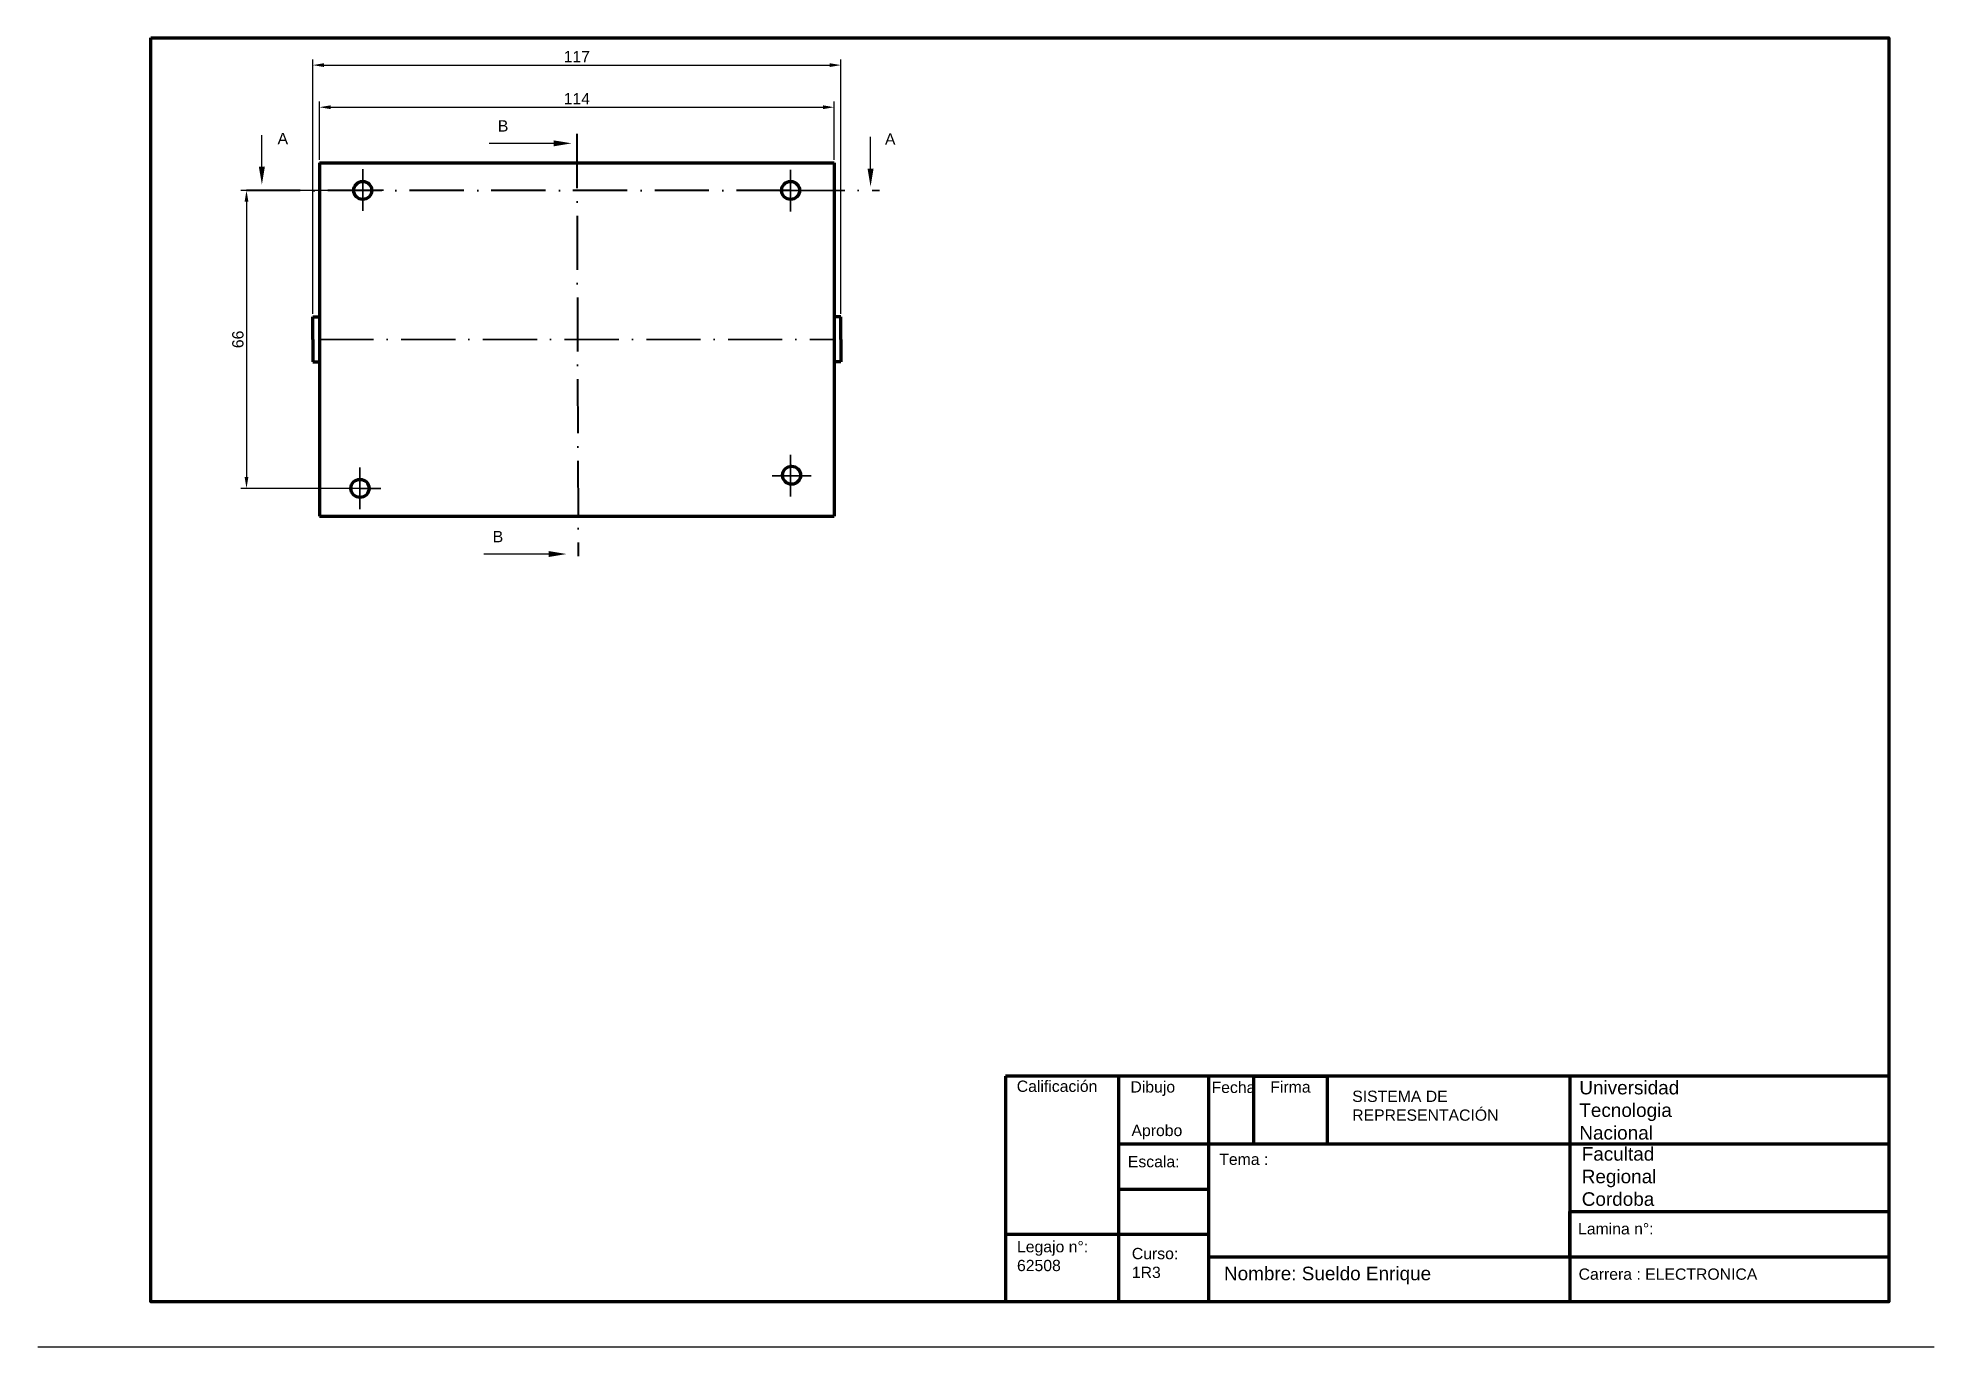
# Paper-space layout 'Presentación1' of a CAD drawing. Header units: millimetres. Extents: x -3 to 417, y -3 to 287.
import ezdxf
from ezdxf import colors
from ezdxf.entities.mleader import LeaderData, LeaderLine
from ezdxf.math import Vec2, Vec3

# ---------------------------------------------------------------- set-up
doc = ezdxf.new("R2010")
doc.units = ezdxf.units.MM
doc.linetypes.add('ACAD_ISO10W100', pattern=[18, 12, -3, 0, -3])
doc.layers.get('Defpoints').update_dxf_attribs({"linetype": 'ACAD_ISO10W100'})
doc.layers.add('corte', color=7, linetype='ACAD_ISO10W100', plot=False)
doc.layers.add('cotas', color=7, linetype='Continuous', lineweight=30, plot=False)
doc.layers.add('linea gruesa', color=7, linetype='Continuous', lineweight=80, plot=False)
doc.styles.get("Standard").update_dxf_attribs({"font": 'arial.ttf'})
doc.dimstyles.new('ISO-25', dxfattribs={"dimtxt": 2.5, "dimasz": 2.5, "dimexe": 1.25, "dimexo": 0.625, "dimtad": 1, "dimtxsty": 'Standard', "dimcen": 2.5, "dimadec": 0, "dimazin": 0, "dimtfac": 1, "dimtmove": 0, "dimatfit": 3, "dimfxl": 1, "dimarcsym": 0})

# ---------------------------------------------------------------- blocks, each defined once
blk = doc.blocks.new('*D7')
at = {"layer": 'cotas', "color": 0, "linetype": 'ByBlock', "lineweight": -2}
for p, q in [((68.12, 253.04), (41.74, 253.04)), ((42.99, 250.54), (42.99, 189.54)), ((68.12, 187.04), (41.74, 187.04))]:
    blk.add_line(p, q, dxfattribs=at)
at = {"layer": 'cotas', "color": 0, "linetype": 'ByBlock', "lineweight": 100}
for points in [[(42.57, 250.54), (43.4, 250.54), (42.99, 253.04)], [(42.57, 189.54), (43.4, 189.54), (42.99, 187.04)]]:
    blk.add_solid(points, dxfattribs=at)
at = {"layer": 'Defpoints', "color": 0, "linetype": 'ByBlock', "lineweight": 100}
for p in [(68.75, 253.04), (42.99, 187.04), (68.75, 187.04)]:
    blk.add_point(p, dxfattribs=at)
at = {"layer": 'cotas', "color": 0, "linetype": 'ByBlock', "lineweight": 30, "insert": (41.09, 220.04), "char_height": 2.5, "attachment_point": 5, "rotation": 90}
blk.add_mtext('66', dxfattribs=at)
blk = doc.blocks.new('*D8')
at = {"layer": 'cotas', "color": 0, "linetype": 'ByBlock', "lineweight": -2}
for p, q in [((59.15, 259.81), (59.15, 272.72)), ((61.65, 271.47), (170.65, 271.47)), ((173.15, 259.81), (173.15, 272.72))]:
    blk.add_line(p, q, dxfattribs=at)
at = {"layer": 'cotas', "color": 0, "linetype": 'ByBlock', "lineweight": 100}
for points in [[(61.65, 271.89), (61.65, 271.05), (59.15, 271.47)], [(170.65, 271.89), (170.65, 271.05), (173.15, 271.47)]]:
    blk.add_solid(points, dxfattribs=at)
at = {"layer": 'Defpoints', "color": 0, "linetype": 'ByBlock', "lineweight": 100}
for p in [(173.15, 271.47), (59.15, 259.18), (173.15, 259.18)]:
    blk.add_point(p, dxfattribs=at)
at = {"layer": 'cotas', "color": 0, "linetype": 'ByBlock', "lineweight": 30, "insert": (116.15, 273.35), "char_height": 2.5, "attachment_point": 5}
blk.add_mtext('114', dxfattribs=at)
blk = doc.blocks.new('*D13')
at = {"layer": 'cotas', "color": 0, "linetype": 'ByBlock', "lineweight": -2}
for p, q in [((57.65, 225.67), (57.65, 282.05)), ((174.65, 225.67), (174.65, 282.05)), ((60.15, 280.8), (172.15, 280.8))]:
    blk.add_line(p, q, dxfattribs=at)
at = {"layer": 'cotas', "color": 0, "linetype": 'ByBlock', "lineweight": 100}
for points in [[(60.15, 281.22), (60.15, 280.38), (57.65, 280.8)], [(172.15, 281.22), (172.15, 280.38), (174.65, 280.8)]]:
    blk.add_solid(points, dxfattribs=at)
at = {"layer": 'Defpoints', "color": 0, "linetype": 'ByBlock', "lineweight": 100}
for p in [(174.65, 280.8), (57.65, 225.04), (174.65, 225.04)]:
    blk.add_point(p, dxfattribs=at)
at = {"layer": 'cotas', "color": 0, "linetype": 'ByBlock', "lineweight": 30, "insert": (116.15, 282.68), "char_height": 2.5, "attachment_point": 5}
blk.add_mtext('117', dxfattribs=at)

psp = doc.layouts.new('Presentación1')

# ---------------------------------------------------------------- linework, layer by layer
at = {"lineweight": 50}
for p, q in [((21.786, 286.821), (406.786, 286.821)), ((21.786, 6.821), (21.786, 286.821)), ((406.786, 286.821), (406.786, 6.821)), ((406.786, 6.821), (21.786, 6.821))]:
    psp.add_line(p, q, dxfattribs=at)
at = {"linetype": 'ACAD_ISO10W100', "lineweight": 35}
for p, q in [((68.718, 257.726), (68.718, 253.118)), ((163.471, 257.62), (163.471, 253.011)), ((64.654, 253.104), (69.254, 253.104)), ((68.718, 253.118), (68.718, 248.509)), ((68.718, 253.118), (73.318, 253.118)), ((159.408, 252.998), (164.008, 252.998)), ((163.471, 253.011), (163.471, 248.402)), ((163.471, 253.011), (168.071, 253.011)), ((163.497, 253.04), (183.18, 253.04)), ((163.494, 194.437), (163.494, 189.828)), ((68.122, 191.649), (68.122, 187.04)), ((68.122, 191.649), (68.122, 187.04)), ((159.431, 189.815), (164.031, 189.815)), ((163.494, 189.828), (163.494, 185.22)), ((163.494, 189.828), (168.094, 189.828)), ((68.122, 187.04), (68.122, 182.432)), ((68.122, 187.04), (72.722, 187.04))]:
    psp.add_line(p, q, dxfattribs=at)
at = {"linetype": 'ACAD_ISO10W100', "lineweight": 40}
psp.add_line((163.497, 253.04), (42.988, 253.04), dxfattribs=at)
at = {"lineweight": 100}
psp.add_line((406.786, 56.821), (211.139, 56.821), dxfattribs=at)
psp.add_line((416.786, -3.179), (-3.214, -3.179))
at = {"linetype": 'ByBlock', "lineweight": -2}
for points in [[(46.392, 258.297), (46.392, 265.298)], [(181.214, 257.895), (181.214, 264.896)]]:
    psp.add_lwpolyline(points, dxfattribs=at)
at = {"linetype": 'ACAD_ISO10W100', "lineweight": 35}
for points in [[(47.058, 258.297), (46.392, 254.297), (45.725, 258.297)], [(181.88, 257.895), (181.214, 253.895), (180.547, 257.895)]]:
    psp.add_solid(points, dxfattribs=at)
at = {"layer": 'corte', "linetype": 'ACAD_ISO10W100', "lineweight": 40}
psp.add_line((116.151, 265.542), (116.452, 172.002), dxfattribs=at)
at = {"layer": 'corte', "linetype": 'ACAD_ISO10W100', "lineweight": 35}
psp.add_line((59.151, 220.045), (173.151, 220.045), dxfattribs=at)
at = {"layer": 'Defpoints', "linetype": 'ByBlock', "lineweight": 100}
for p, q in [((211.139, 56.821), (211.139, 6.821)), ((211.139, 56.821), (211.139, 41.821)), ((236.139, 56.821), (236.139, 6.821)), ((256.139, 6.821), (256.139, 56.821)), ((266.139, 41.821), (266.139, 56.821)), ((266.139, 56.821), (282.354, 56.821)), ((282.354, 56.821), (282.354, 41.821)), ((336.139, 56.821), (336.139, 6.821)), ((236.139, 41.821), (406.786, 41.821)), ((236.139, 41.821), (236.139, 31.821)), ((256.139, 41.821), (266.139, 41.821)), ((236.139, 31.821), (256.139, 31.821)), ((336.139, 16.821), (336.139, 26.821)), ((336.139, 26.821), (406.786, 26.821)), ((211.139, 21.821), (256.139, 21.821)), ((256.139, 6.821), (256.139, 16.821)), ((256.139, 16.821), (406.786, 16.821))]:
    psp.add_line(p, q, dxfattribs=at)
at = {"layer": 'Defpoints', "linetype": 'ByBlock', "lineweight": 50}
for p, q in [((211.139, 6.821), (211.139, 21.821)), ((256.139, 21.821), (256.139, 21.821)), ((256.139, 21.821), (256.139, 6.821))]:
    psp.add_line(p, q, dxfattribs=at)
psp.add_lwpolyline([(21.786, 286.821), (406.786, 286.821), (406.786, 6.821), (21.786, 6.821), (21.786, 286.821)], close=True, dxfattribs=at)
at = {"layer": 'Defpoints', "linetype": 'ByBlock', "lineweight": 100}
psp.add_lwpolyline([(21.786, 286.821), (406.786, 286.821), (406.786, 6.821), (21.786, 6.821), (21.786, 286.821)], close=True, dxfattribs=at)
at = {"layer": 'linea gruesa', "linetype": 'ByBlock', "lineweight": 100}
for p, q in [((59.151, 259.185), (173.151, 259.185)), ((59.151, 259.185), (59.151, 180.905)), ((173.151, 259.185), (173.151, 180.905)), ((57.651, 220.045), (57.651, 225.045)), ((57.651, 225.045), (59.187, 225.045)), ((174.651, 225.045), (173.196, 225.045)), ((174.651, 220.045), (174.651, 225.045)), ((57.651, 220.045), (57.651, 215.045)), ((174.651, 220.045), (174.651, 215.045)), ((57.651, 215.045), (59.234, 215.045)), ((174.651, 215.045), (173.176, 215.045)), ((59.151, 180.905), (173.151, 180.905))]:
    psp.add_line(p, q, dxfattribs=at)
for centre in [(68.747, 253.04), (163.497, 253.04), (68.122, 187.04), (163.726, 189.945)]:
    psp.add_circle(centre, 2, dxfattribs=at)

# ---------------------------------------------------------------- texts
at = {"linetype": 'ACAD_ISO10W100', "lineweight": 35, "char_height": 2.5, "attachment_point": 1}
for s, width, insert in [('A', 3.95105, (49.87, 265.772)), ('B', 8.48425, (98.662, 268.579)), ('A', 3.95105, (184.404, 265.673)), ('B', 8.48425, (97.525, 177.605))]:
    psp.add_mtext_dynamic_manual_height_columns(s, width=width, gutter_width=12.5, heights=[0], dxfattribs=dict(at, insert=insert))
at = {"layer": 'Defpoints', "linetype": 'ByBlock', "lineweight": 100}
note = psp.add_mtext_dynamic_manual_height_columns('\\pi-5,l5;\\P', width=32.01698, gutter_width=12.5, heights=[2.585, 0], dxfattribs=dict(at, insert=(211.139, 56.821), char_height=2.5, attachment_point=1))
for column, words in zip(note.columns.linked_columns, ['\\pi-5,l5,t15;']):
    column.text = words
at = {"layer": 'Defpoints', "linetype": 'ByBlock', "lineweight": 100, "attachment_point": 1}
for s, width, heights, insert, char_height in [('Calificación', 25.53893, [14.034], (213.598, 55.855), 2.5), ('Fecha', 10, [0], (256.746, 55.609), 2.5), ('  Firma', 16.21503, [0], (267.821, 55.702), 2.5), ('Universidad \\PTecnologia\\PNacional', 70.64728, [0], (338.204, 55.798), 3), ('SISTEMA DE \\PREPRESENTACIÓN', 53.78497, [7.383], (287.902, 53.625), 2.5), ('\\P\\P    Aprobo', 20, [16.855], (235.127, 54.397), 2.5), ('Escala:', 20, [0], (238.206, 39.159), 2.5), ('Tema :', 16.94463, [0], (258.451, 39.68), 2.5), ('Facultad \\PRegional \\PCordoba ', 31.3645, [0], (338.74, 41.115), 3), ('Lamina n°:', 18.6119, [0], (337.923, 24.28), 2.5), ('Legajo n°:\\P62508', 25, [0], (213.651, 20.312), 2.5), ('Curso: \\P1R3', 20, [0], (239.09, 18.789), 2.5), ('Nombre: Sueldo Enrique', 80, [0], (259.496, 14.631), 3), ('Carrera : ELECTRONICA', 70.64728, [0], (338.052, 14.234), 2.5)]:
    psp.add_mtext_dynamic_manual_height_columns(s, width=width, gutter_width=12.5, heights=heights, dxfattribs=dict(at, insert=insert, char_height=char_height))
at = {"layer": 'Defpoints', "linetype": 'ByBlock', "lineweight": 100}
note = psp.add_mtext_dynamic_manual_height_columns('  Dibujo   ', width=20, gutter_width=12.5, heights=[4.49, 0], dxfattribs=dict(at, insert=(236.837, 55.706), char_height=2.5, attachment_point=1))
for column, words in zip(note.columns.linked_columns, ['^I\\P\\P']):
    column.text = words

# ---------------------------------------------------------------- dimensions: what is measured, and where the dimension line sits
at = {"layer": 'cotas', "linetype": 'ByBlock', "lineweight": 30}
for base, p1, p2, picture, middle in [((174.651, 280.8), (57.651, 225.045), (174.651, 225.045), '*D13', (116.151, 282.68)), ((173.151, 271.469), (59.151, 259.185), (173.151, 259.185), '*D8', (116.151, 273.349))]:
    dim = psp.add_linear_dim(base=base, p1=p1, p2=p2, dimstyle='ISO-25', dxfattribs=at)
    dim.commit()
    dim.dimension.update_dxf_attribs({"geometry": picture, "text_midpoint": middle})
dim = psp.add_linear_dim(base=(42.988, 187.04), p1=(68.747, 253.04), p2=(68.747, 187.04), angle=90, dimstyle='ISO-25', dxfattribs=at)
dim.commit()
dim.dimension.update_dxf_attribs({"geometry": '*D7', "text_midpoint": (41.086, 220.04)})

# ---------------------------------------------------------------- leaders
at = {"linetype": 'ACAD_ISO10W100', "lineweight": 35}
ml = psp.add_multileader_mtext('Standard', dxfattribs=at)
ml.set_content('', color=256)
ml.set_leader_properties()
ml.build(insert=Vec2(0, 0))
ctx = ml.context
ctx.base_point, ctx.plane_origin = Vec3(92.704, 263.469), Vec3(115.027, 263.469)
ctx.text_align_type = 2
notes = []
notes.append((ctx, [(0, (1, 1, 0), (104.704, 263.469), (-1, 0), 8, [(0, [(115.027, 263.469)], 0, [])])]))
ctx.mtext.insert, ctx.mtext.alignment, ctx.mtext.flow_direction = Vec3(94.704, 265.469), 3, 5
ml = psp.add_multileader_mtext('Standard', dxfattribs=at)
ml.set_content('', color=256)
ml.set_leader_properties()
ml.build(insert=Vec2(0, 0))
ctx = ml.context
ctx.base_point, ctx.plane_origin = Vec3(91.567, 172.496), Vec3(113.89, 172.496)
ctx.text_align_type = 2
notes.append((ctx, [(0, (1, 1, 0), (103.567, 172.496), (-1, 0), 8, [(0, [(113.89, 172.496)], 0, [])])]))
ctx.mtext.insert, ctx.mtext.alignment, ctx.mtext.flow_direction = Vec3(93.567, 174.496), 3, 5
for ctx, leaders in notes:
    for number, flags, end, landing, length, lines in leaders:
        leader = LeaderData()
        leader.index, (leader.has_last_leader_line, leader.has_dogleg_vector, leader.attachment_direction) = number, flags
        leader.last_leader_point, leader.dogleg_vector, leader.dogleg_length = Vec3(end), Vec3(landing), length
        for number, points, colour, breaks in lines:
            line = LeaderLine()
            line.index, line.vertices, line.color, line.breaks = number, Vec3.list(points), colors.encode_raw_color(colour), breaks
            leader.lines.append(line)
        ctx.leaders.append(leader)

# ---------------------------------------------------------------- viewports
at = {"layer": 'Defpoints', "linetype": 'ByBlock', "lineweight": 50}
vp = psp.add_viewport(center=(214.286, 146.821), size=(385, 280), view_center_point=(758.305, 524.723), view_height=1219.54965, dxfattribs=at)
vp.dxf.flags = 0x10000  # cut along an outline
vp.dxf.clipping_boundary_handle = psp.add_lwpolyline([(21.786, 286.821), (406.786, 286.821), (406.786, 6.821), (21.786, 6.821), (21.786, 286.821)], format="xyb", close=True, dxfattribs={"invisible": 1}).dxf.handle
at = {"layer": 'Defpoints', "linetype": 'ByBlock', "lineweight": 100}
vp = psp.add_viewport(center=(214.286, 146.821), size=(385, 280), view_center_point=(210, 148.5), view_height=308.04314, status=3, dxfattribs=at)
vp.dxf.flags = 0x10000  # cut along an outline
vp.dxf.clipping_boundary_handle = psp.add_lwpolyline([(21.786, 286.821), (406.786, 286.821), (406.786, 6.821), (21.786, 6.821), (21.786, 286.821)], format="xyb", close=True, dxfattribs={"invisible": 1}).dxf.handle

doc.saveas('drawing.dxf')
